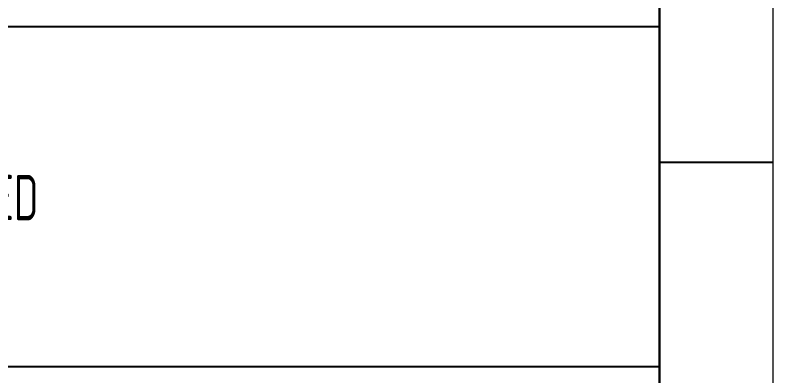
# Model space of a CAD drawing. Header units: inches. Extents: x -430764 to 256483, y 7374 to 217374.
# Drawn here: x -150456 to -133764, y 37668 to 45624 of the extents above; entities that cross this region are included whole.
import ezdxf

# ---------------------------------------------------------------- set-up
doc = ezdxf.new("R2010")
doc.units = ezdxf.units.IN
doc.header["$MEASUREMENT"] = 0
doc.layers.add('TEG BORDER', color=7, linetype='Continuous')
doc.styles.add('TEG BORDER', font='txt_qlt.shx', dxfattribs={"width": 0.7, "bigfont": 'hztxt.shx'})

# ---------------------------------------------------------------- blocks, each defined once
blk = doc.blocks.new('TEG BORDER A2')
for p, q in [((589, 5), (589, 116)), ((594, 70), (589, 70))]:
    blk.add_line(p, q)
at = {"color": 5, "lineweight": 15}
blk.add_lwpolyline([(0, 420), (594, 420), (594, 0), (0, 0)], close=True, dxfattribs=at)
blk.add_lwpolyline([(5, 415), (589, 415), (589, 5), (5, 5)], close=True)
at = {"layer": 'TEG BORDER'}
blk.add_line((489, 76), (589, 76), dxfattribs=at)
at = {"layer": 'TEG BORDER', "color": 0}
blk.add_line((489, 61), (589, 61), dxfattribs=at)
at = {"layer": 'TEG BORDER', "lineweight": 25, "insert": (522.952, 68.449), "char_height": 2, "width": 66.04765, "attachment_point": 4, "style": 'TEG BORDER'}
blk.add_mtext('{\\C7;BANGLADESH GAS FIELDS\\Fisocp3|c134; CO\\Fisocp3|c0;MPANY\\Fisocp3|c134; L\\Fisocp3|c0;IMI\\Fisocp3|c134;T\\Fisocp3|c0;E\\Fisocp3|c134;D}', dxfattribs=at)

msp = doc.modelspace()

# ---------------------------------------------------------------- block references
at = {"xscale": 500, "yscale": 500, "zscale": 500}
msp.add_blockref('TEG BORDER A2', (-430764.34041, 7373.87141), dxfattribs=at)

doc.saveas('drawing.dxf')
